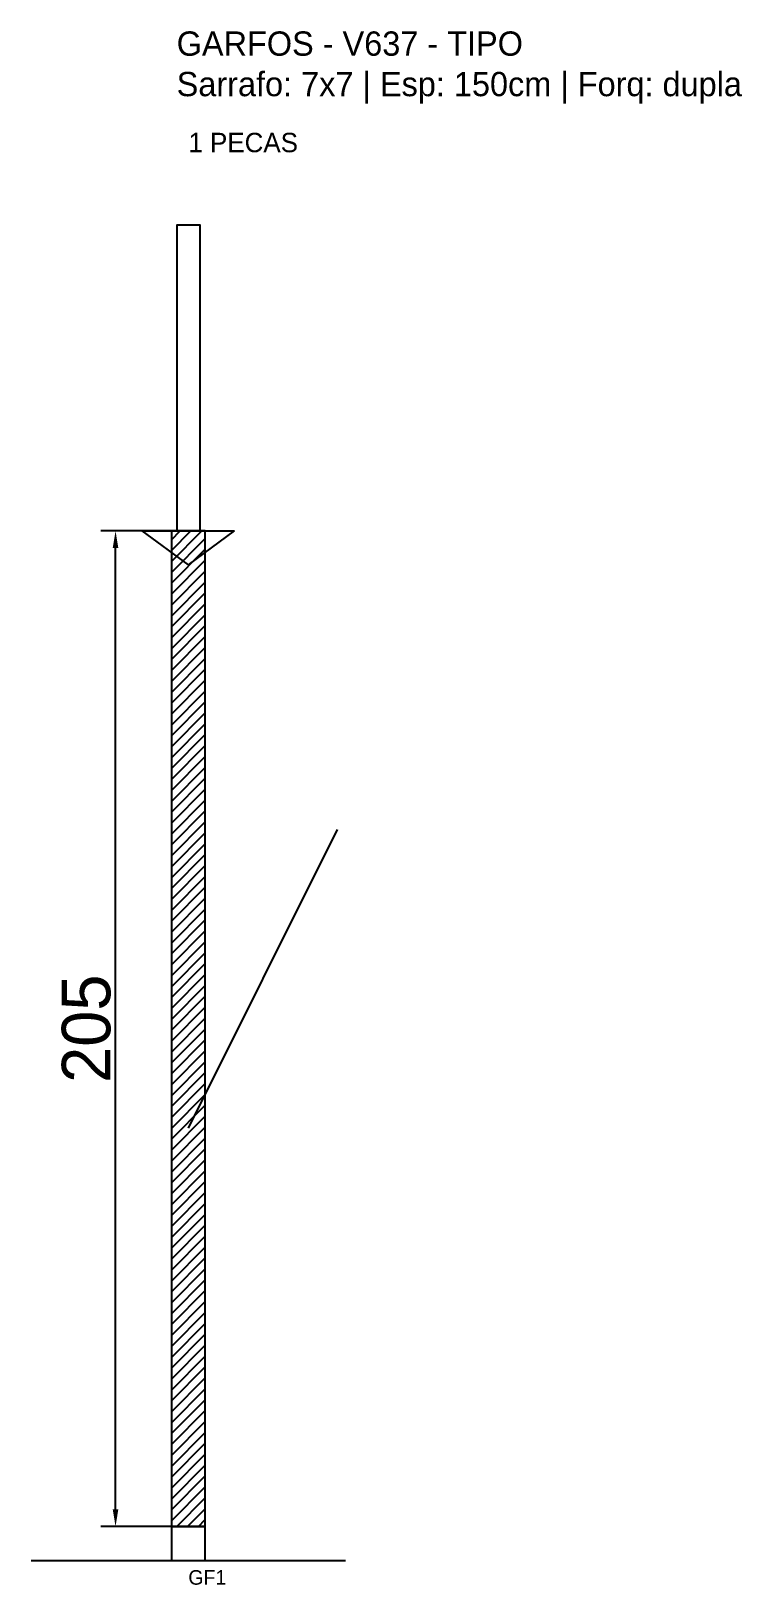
# Model space of a CAD drawing. Header units: metres. Extents: x -30 to 116, y -12 to 308.
import ezdxf

# ---------------------------------------------------------------- set-up
doc = ezdxf.new("R2010")
doc.units = ezdxf.units.M
for name, color, linetype in [('BARRA_ANCORAGEM', 1, 'Continuous'), ('COTA', 241, 'Continuous'), ('GARFOS OK', 3, 'Continuous'), ('NOME DA VIGA', 6, 'Continuous'), ('SARR_7x7', 40, 'Continuous'), ('VIGAS', 3, 'Continuous')]:
    doc.layers.add(name, color=color, linetype=linetype)
doc.dimstyles.new('EZ DXF', dxfattribs={"dimtxt": 10, "dimasz": 3.5, "dimexe": 3, "dimexo": 1.5, "dimgap": 1, "dimtad": 1, "dimdec": 1, "dimdsep": 46, "dimcen": 2.5, "dimazin": 3, "dimtfac": 1, "dimtmove": 0, "dimatfit": 3})

msp = doc.modelspace()

# ---------------------------------------------------------------- hatches: boundary and pattern name
at = {"layer": 'COTA'}
h = msp.add_hatch(dxfattribs=at)
h.set_pattern_fill('ANSI31', scale=0.5)
h.paths.add_polyline_path([(-1.09737, 0), (5.90263, 0), (5.90263, 205), (-1.09737, 205)])

# ---------------------------------------------------------------- linework, layer by layer
at = {"layer": 'BARRA_ANCORAGEM'}
msp.add_line((2.40263, 82), (33.15263, 143.5), dxfattribs=at)
at = {"layer": 'GARFOS OK'}
for p, q in [((2.40263, 198), (-7.09737, 205)), ((-7.09737, 205), (11.90263, 205)), ((2.40263, 198), (11.90263, 205))]:
    msp.add_line(p, q, dxfattribs=at)
at = {"layer": 'GARFOS OK', "linetype": 'CONTINUOUS'}
msp.add_line((-30, -7), (34.80526, -7), dxfattribs=at)
at = {"layer": 'GARFOS OK'}
msp.add_lwpolyline([(-1.09737, 0), (5.90263, 0), (5.90263, 205), (-1.09737, 205), (-1.09737, 0)], dxfattribs=at)
at = {"layer": 'SARR_7x7'}
msp.add_lwpolyline([(-1.09737, -7), (5.90263, -7), (5.90263, 0), (-1.09737, 0), (-1.09737, -7)], dxfattribs=at)
at = {"layer": 'VIGAS'}
msp.add_lwpolyline([(0, 205), (4.80526, 205), (4.80526, 268), (0, 268), (0, 205)], dxfattribs=at)

# ---------------------------------------------------------------- texts
at = {"layer": 'NOME DA VIGA'}
for s, height, p in [('1 PECAS', 4, (2.40263, 283)), ('GF1', 3, (2.40263, -12))]:
    msp.add_text(s, height=height, dxfattribs=at).set_placement(p)
at = {"layer": 'NOME DA VIGA', "insert": (0, 293), "char_height": 5, "attachment_point": 7}
msp.add_mtext('GARFOS - V637 - TIPO\\PSarrafo: 7x7 | Esp: 150cm | Forq: dupla', dxfattribs=at)

# ---------------------------------------------------------------- dimensions: what is measured, and where the dimension line sits
at = {"layer": 'COTA'}
msp.add_linear_dim(base=(-12.59737, 0), p1=(2.40263, 0), p2=(2.40263, 205), angle=90, dimstyle='EZ DXF', dxfattribs=at).render()

doc.saveas('drawing.dxf')
